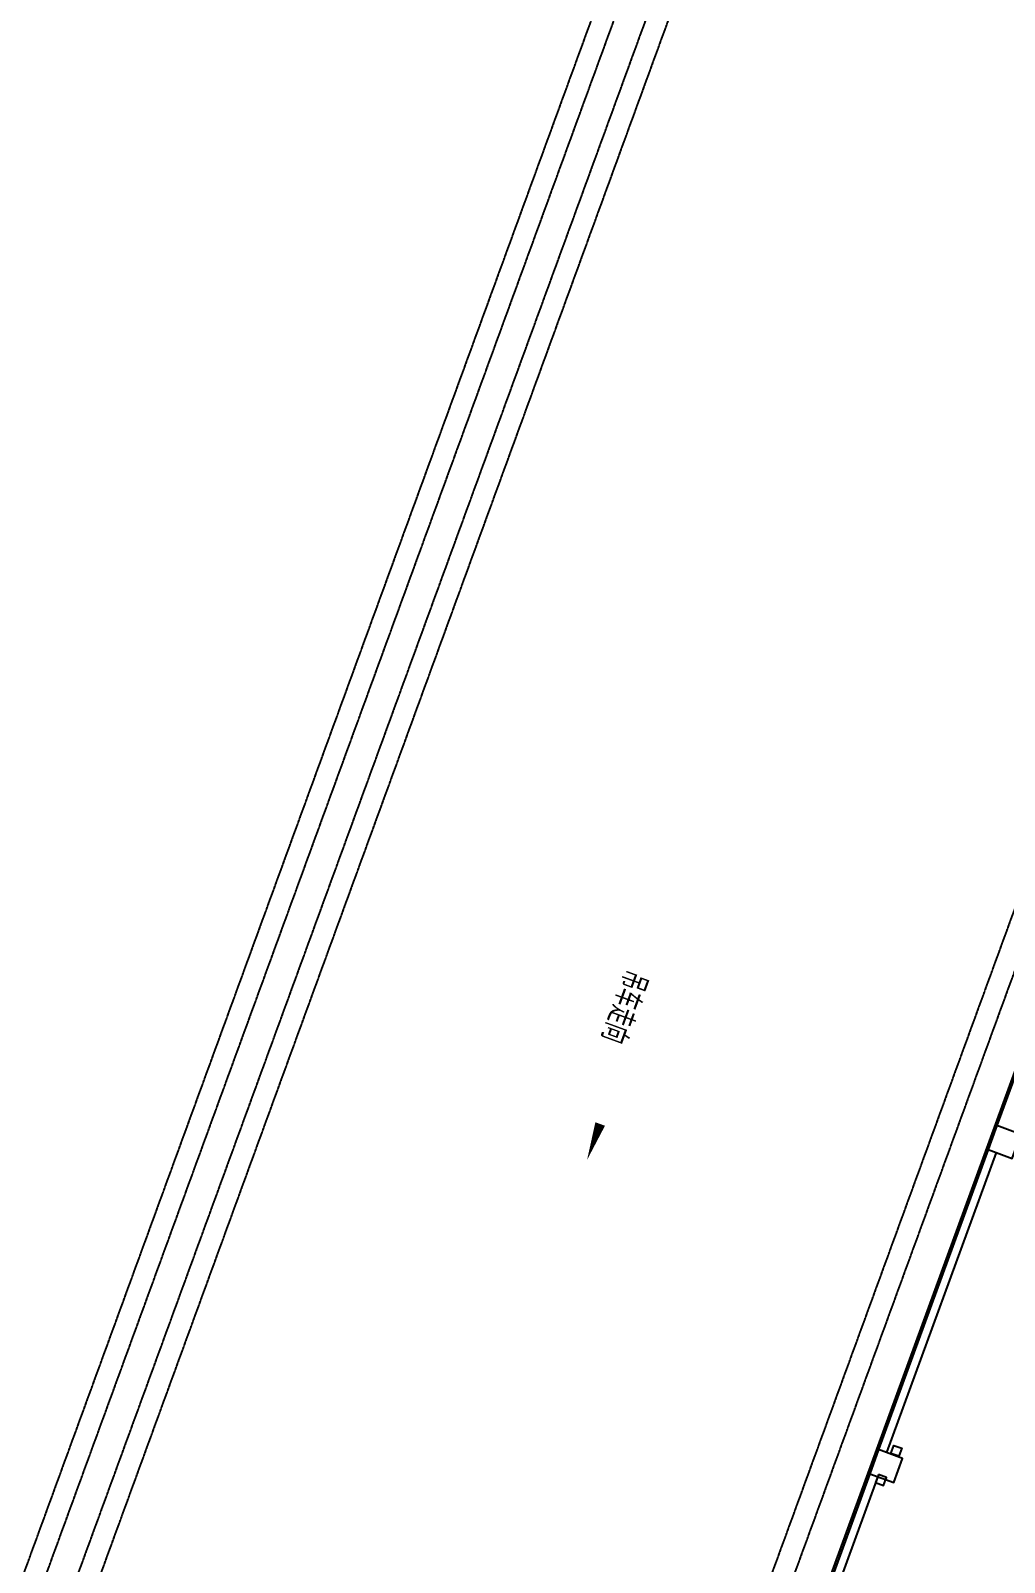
# Model space of a CAD drawing. Extents: x -111898 to 889894, y -2 to 1194865.
# Drawn here: x 688891 to 711754, y 945982 to 981947 of the extents above; entities that cross this region are included whole.
import ezdxf

# ---------------------------------------------------------------- set-up
doc = ezdxf.new("R2010")
doc.units = 0
doc.header["$LTSCALE"] = 10
doc.header["$MEASUREMENT"] = 0
doc.linetypes.add('10平面$0$DASH', pattern=[0.35, 0.25, -0.1])
doc.layers.get('Defpoints').update_dxf_attribs({"color": 210})
doc.layers.add('0-WALL', color=252, linetype='Continuous')
doc.layers.add('WALL', color=252, linetype='Continuous')
doc.styles.add('10平面$0$A-STANDARD', font='SIMPLEX', dxfattribs={"bigfont": 'GBCBIG'})

msp = doc.modelspace()

# ---------------------------------------------------------------- hatches: boundary and pattern name
at = {"layer": '0-WALL'}
h = msp.add_hatch(dxfattribs=at)
h.set_pattern_fill('草坪或沼泽', color=8, scale=400, angle=-0.200257)
h.set_pattern_definition([(359.79974, (-824318.4, 704905.5), (1605.5824, 1594.398), [240, -48, 64, -48, 240, -960]), (359.79974, (-824398.3, 704953.8), (1605.5824, 1594.398), [160, -120, 240, -120, 160, -800]), (359.79974, (-823836, 705591.9), (1605.5824, 1594.398), [200, -80, 200, -1120]), (359.79974, (-824634.9, 705914.7), (1605.5824, 1594.398), [80, -160, 80, -1280]), (89.79974, (-824474.9, 705914.1), (-1594.398, 1605.5824), [144, -1456]), (89.79974, (-823998.3, 704952.4), (-1594.398, 1605.5824), [160, -1440]), (89.79974, (-823596, 705591), (-1594.398, 1605.5824), [160, -1440]), (44.79974, (-823790.3, 704935.7), (5.5922, 1599.9902), [160, -2102.7417]), (134.79974, (-824206.3, 704937.2), (-1599.9902, 5.5922), [160, -2102.7417]), (63.23469, (-823838.3, 704943.9), (5.5922, 1599.99023), [160, -3417.7088]), (75.7635, (-823918.27, 704952.15), (5.59221, 1599.99023), [160, -6436.969]), (75.7635, (-823516.03, 705590.75), (5.59221, 1599.99023), [128, -6468.969]), (75.7635, (-824442.9, 705914), (5.59221, 1599.99023), [112, -6484.969]), (103.835987, (-824078.27, 704952.7), (5.59221, 1599.99023), [160, -6436.969]), (103.835987, (-823676.03, 705591.3), (5.59221, 1599.99023), [128, -6468.969]), (103.835987, (-824506.9, 705914.2), (5.59221, 1599.99023), [112, -6484.969]), (116.364795, (-824158.3, 704945), (5.5922, 1599.99023), [160, -3417.7069])])
edge = h.paths.add_edge_path()
edge.add_line((741503.08, 933538.38), (741712.87, 934018.57))
edge.add_line((741712.87, 934018.57), (745060.96, 941812.89))
edge.add_line((745060.96, 941812.89), (766890.86, 1001849.76))
edge.add_line((766890.86, 1001849.76), (760346.98, 1016169.02))
edge.add_line((760346.98, 1016169.02), (737579.78, 1026362.54))
edge.add_line((737579.78, 1026362.54), (720756.11, 1037729.77))
edge.add_line((720756.11, 1037729.77), (653654.65, 1067773.01))
edge.add_line((653654.65, 1067773.01), (467795.25, 820503.81))
edge.add_line((467795.25, 820503.81), (468143.58, 820404.89))
edge.add_line((468143.58, 820404.89), (647181.92, 1058601.18))
edge.add_line((647181.92, 1058601.18), (648464.56, 1058132.56))
edge.add_line((648464.56, 1058132.56), (650350.23, 1063296.8))
edge.add_line((650350.23, 1063296.8), (720796.15, 1037558.69))
edge.add_line((720796.15, 1037558.69), (718909.6, 1032395.07))
edge.add_line((718909.6, 1032395.07), (725484.49, 1029992.9))
edge.add_line((725484.49, 1029992.9), (726513.26, 1032808.65))
edge.add_line((726513.26, 1032808.65), (729331.07, 1031779.14))
edge.add_line((729331.07, 1031779.14), (728302.36, 1028963.46))
edge.add_line((728302.36, 1028963.46), (747084.56, 1022101.19))
edge.add_line((747084.56, 1022101.19), (755217.14, 1018452.95))
edge.add_arc((743028.5, 1006160.87), 17310.64, -14.619994, 45.242091, ccw=False)
edge.add_line((759778.64, 1001791.54), (760685.99, 1001458.08))
edge.add_line((760685.99, 1001458.08), (765094.65, 999847.31))
edge.add_line((765094.65, 999847.31), (740941.69, 933744.02))
edge.add_line((740941.69, 933744.02), (741503.08, 933538.38))

# ---------------------------------------------------------------- linework, layer by layer
msp.add_lwpolyline([(734215.68, 1018338.96), (703223.75, 933513.27)], dxfattribs=at)
at = {"layer": 'Defpoints', "color": 1}
for points in [[(709087.09, 948541.48), (709155.72, 948729.33), (709343.58, 948660.7), (709274.94, 948472.84)], [(708797.73, 948040.88), (708729.09, 947853.03), (708916.95, 947784.39), (708985.58, 947972.25)]]:
    msp.add_lwpolyline(points, close=True, dxfattribs=at)
at = {"layer": 'WALL', "color": 8, "linetype": '10平面$0$DASH'}
for p, q in [((686267.92, 938973.65), (717393.68, 1024165.65)), ((686737.55, 938802.06), (717863.32, 1023994.06)), ((687395.04, 938561.84), (718520.81, 1023753.84)), ((687864.68, 938390.25), (718990.44, 1023582.26)), ((701765.91, 933311.3), (729683.01, 1009721.1)), ((702235.55, 933139.71), (730152.64, 1009549.52))]:
    msp.add_line(p, q, dxfattribs=at)
at = {"layer": 'WALL', "color": 8}
for p, q in [((712608.45, 959053.71), (711578.93, 956235.9)), ((711373.02, 955672.33), (708799.23, 948627.79)), ((711560.88, 955603.7), (708987.08, 948559.16)), ((708593.33, 948064.23), (707478.02, 945011.59)), ((708781.18, 947995.59), (707665.87, 944942.96))]:
    msp.add_line(p, q, dxfattribs=at)
msp.add_lwpolyline([(704323.24, 961909.81, 0, 0, 0), (701955.35, 955428.84, 0, 240, 0), (702264.2, 956274.18, 0, 0, 0)], format="xyseb", dxfattribs=at)
for points in [[(711373.02, 955672.33), (711936.59, 955466.43), (712142.49, 956029.99), (711578.93, 956235.9)], [(708593.33, 948064.23), (709156.89, 947858.32), (709362.79, 948421.89), (708799.23, 948627.79)]]:
    msp.add_lwpolyline(points, close=True, dxfattribs=at)

# ---------------------------------------------------------------- texts
at = {"layer": 'WALL', "color": 8, "style": '10平面$0$A-STANDARD'}
msp.add_text('吊车走向', height=604.444, rotation=249.929848, dxfattribs=at).set_placement((702852.08, 959937.56))

doc.saveas('drawing.dxf')
